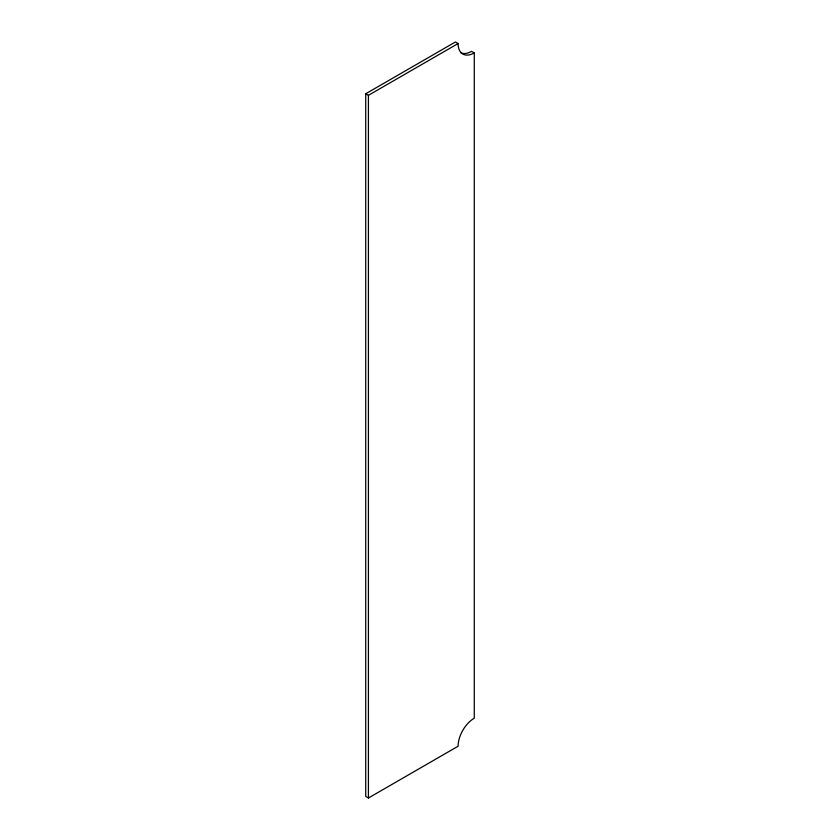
<?xml version="1.0" encoding="UTF-8"?>
<svg xmlns="http://www.w3.org/2000/svg" width="840" height="840" viewBox="0 0 840 840"><rect width="100%" height="100%" fill="white"/><g stroke="black" fill="none" stroke-linecap="round" stroke-linejoin="round"><path stroke-width="1.26" d="M365.726 93.765L455.385 42L458.084 43.554A22.901 13.22 -60 0 0 474.275 52.91L474.275 718.19A22.901 13.22 -60 0 0 458.084 746.235L368.424 798L365.726 796.446L365.726 93.765L368.424 95.319L458.084 43.554M474.275 52.91L471.576 51.345A22.901 13.22 -60 0 1 461.044 52.941M368.424 95.319L368.424 798"/></g></svg>
